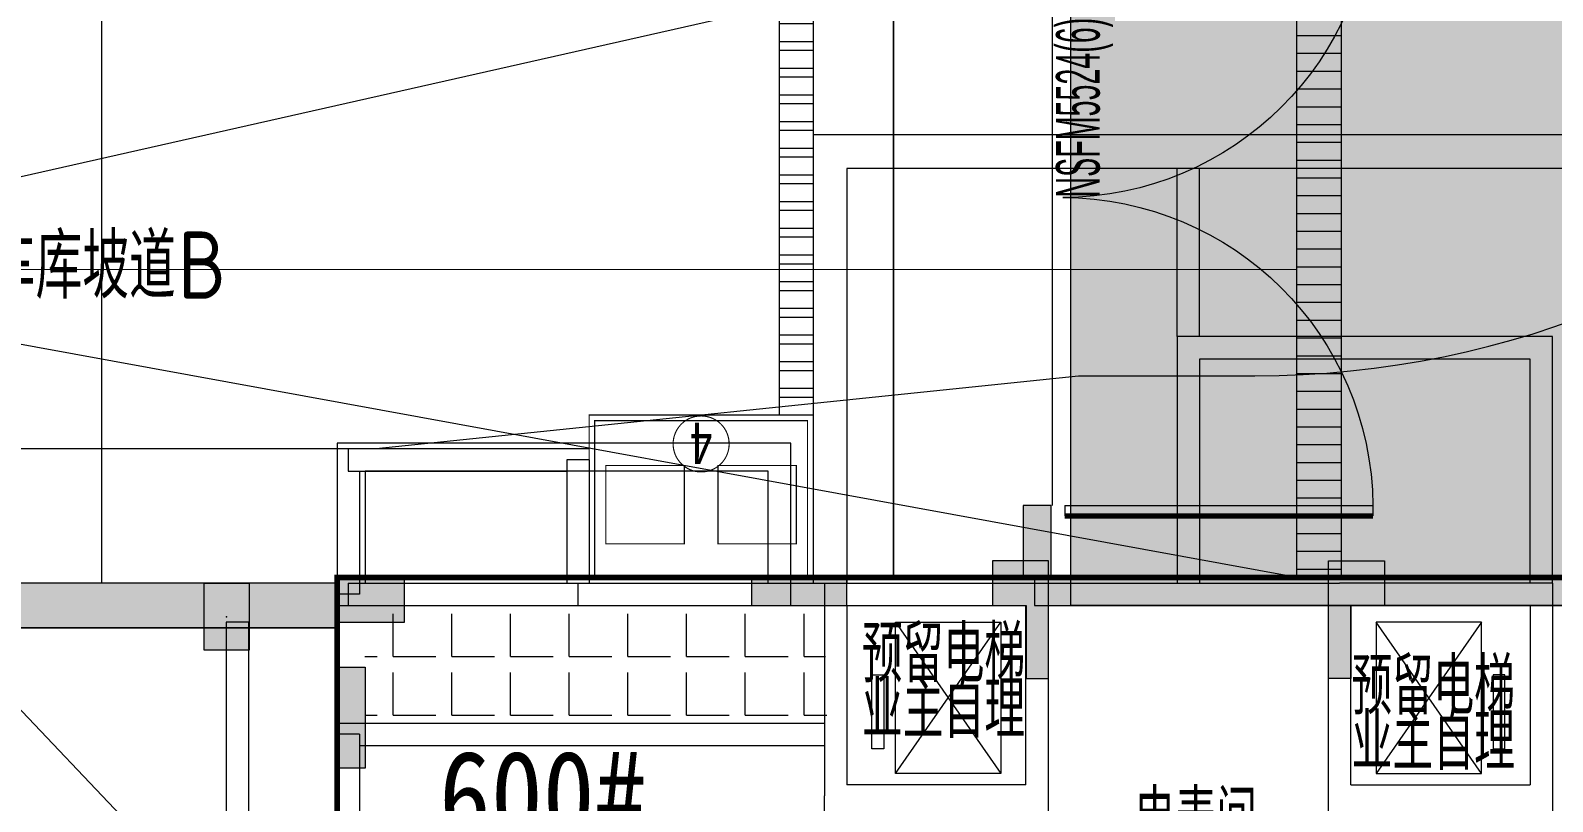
# Model space of a CAD drawing. Extents: x -264757 to 86229, y 4049843 to 4347093.
# Drawn here: x -84121 to -70533, y 4099708 to 4106591 of the extents above; entities that cross this region are included whole.
import ezdxf
from ezdxf.enums import TextEntityAlignment as Align

# ---------------------------------------------------------------- set-up
doc = ezdxf.new("R2010")
doc.units = 0
doc.header["$LTSCALE"] = 1000
doc.header["$MEASUREMENT"] = 0
doc.linetypes.add('CONTINOUS', pattern=[0])
doc.linetypes.add('DASH', pattern=[0.35, 0.25, -0.1])
doc.layers.add('0-大坑 @ 1', color=8, linetype='CONTINOUS')
doc.layers.add('AX-01DK-PB01$0$AX-03CK-02-PB01$0$AX-03CK-02-PB01$0$PUB_HATCH', color=8, linetype='Continuous')
doc.layers.add('AX-01DK-PB01$0$AX-03CK-02-PB01$0$人防$0$人防$0$WINDOW_TEXT', color=8, linetype='Continuous', plot=False)
doc.layers.add('无关图层', color=8, linetype='Continuous', lineweight=0)
doc.layers.add('车位归属楼栋范围线', color=7, linetype='Continuous', true_color=0x19e6c7)
doc.styles.add('AX-01DK-PB01$0$AX-03CK-02-PB01$0$人防$0$人防$0$_TCH_WINDOW', font='$ GAD E', dxfattribs={"width": 0.7, "bigfont": '$ GAD C'})
doc.styles.add('AX-01DK-PB01$0$Standard', font='gbenor.shx', dxfattribs={"bigfont": 'gbcbig.shx'})
doc.styles.add('AX-01DK-PB01$1$AX-001DK-01-PB01-02$0$Standard', font='gbenor.shx', dxfattribs={"bigfont": 'gbcbig.shx'})
doc.styles.add('AX-01DK-PB01$1$AX-001DK-01-PB01-02$0$黑体', font='simhei.ttf')
doc.styles.add('坑编号', font='', dxfattribs={"width": 0.8})
doc.styles.get('坑编号').set_extended_font_data('SimSun')

# ---------------------------------------------------------------- blocks, each defined once
blk = doc.blocks.new('AX-01DK-PB01-RFTC')
at = {"layer": '无关图层'}
h = blk.add_hatch(color=251, dxfattribs=at)
h.dxf.hatch_style = 1
h.paths.add_polyline_path([(19773, -61220), (19773, -62171), (18423, -62170), (18423, -70471), (12324, -70471), (12323, -62170), (7773, -62170), (7777, -120370), (8177, -120370), (8177, -120315), (14323, -119683), (14322, -126122), (25972, -126122), (25972, -124922), (26822, -124926), (26822, -122452), (33923, -122452), (33923, -124922), (34773, -124922), (34773, -126122), (41373, -126125), (41373, -124372), (41823, -124372), (41823, -122152), (41447, -122152), (41447, -120270), (48923, -120270), (48923, -123125), (49323, -123125), (49323, -124675), (51824, -124674), (51824, -124055), (54717, -124055), (54717, -125871), (56816, -125871), (56816, -116250), (55967, -116250), (55967, -111420), (63072, -111420), (63072, -103570), (62080, -103570), (62073, -94584), (64569, -94584), (64573, -65385), (66999, -65385), (67002, -52470), (67402, -52470), (67397, -31965), (65807, -31965), (65807, -26418), (68456, -26418), (68457, -17070), (67422, -17070), (67422, -13843), (60301, -13843), (60302, -3770), (55750, -3770), (55750, -12070), (49652, -12070), (49649, -9275), (45355, -9275), (45349, -3821), (40751, -3820), (40750, -12070), (34663, -12070), (34649, -3820), (25757, -3820), (25757, -12071), (19650, -12071), (19650, -3820), (10752, -3820), (10751, -12072), (4662, -12071), (4661, -3769), (4150, -3770), (100, -3769), (100, -23171), (-701, -23171), (-701, -29550), (100, -29550), (11250, -29550), (11250, -32020), (12100, -32020), (12100, -32970), (10750, -32970), (10754, -41272), (4647, -41271), (4650, -32970), (1953, -32970), (1953, -34670), (100, -34670), (100, -57801), (9743, -57801), (9743, -57272), (13567, -57272), (13567, -56751), (15417, -56751), (15416, -58750), (18923, -58750), (18923, -61220)])
h.paths.add_polyline_path([(41812, -58753), (48919, -58753), (48919, -61220), (49773, -61220), (49773, -62170), (48419, -62173), (48426, -70475), (42319, -70475), (42324, -67872), (39323, -67876), (39323, -62423), (41812, -62423)], flags=16)
h.paths.add_polyline_path([(33923, -58751), (33923, -61220), (34773, -61220), (34773, -62170), (33423, -62171), (33430, -70475), (27323, -70475), (27323, -62171), (26373, -62170), (26373, -60670), (26815, -60670), (26823, -58751), (31623, -58751), (31623, -58751)], flags=16)
h.paths.add_polyline_path([(40754, -41272), (34647, -41271), (34650, -32970), (33700, -32970), (33700, -31470), (34142, -31470), (34150, -29551), (38951, -29551), (38950, -29550), (41250, -29550), (41250, -32020), (42100, -32020), (42100, -32970), (40750, -32970)], flags=16)
h.paths.add_polyline_path([(49647, -41270), (49655, -38470), (45349, -38475), (45349, -33220), (49142, -33220), (49142, -29550), (56249, -29550), (56250, -32020), (57100, -32020), (57100, -32970), (55749, -32970), (55754, -41271)], flags=16)
h.paths.add_polyline_path([(25764, -41272), (19657, -41271), (19657, -32970), (19150, -32970), (19150, -29550), (26257, -29550), (26250, -32020), (27100, -32020), (27100, -32970), (25757, -32970)], flags=16)
h.paths.add_polyline_path([(41812, -87950), (48919, -87950), (48919, -90420), (49773, -90420), (49773, -91370), (48419, -91370), (48428, -99684), (41519, -99659), (41519, -97070), (39326, -97074), (39319, -91620), (41822, -91620)], flags=16)
h.paths.add_polyline_path([(33925, -87950), (33923, -90420), (34773, -90420), (34773, -91370), (33425, -91370), (33428, -99683), (26519, -99658), (26523, -95371), (27330, -95371), (27324, -91371), (26373, -91370), (26373, -89870), (26823, -89870), (26823, -87951), (31623, -87951), (31623, -87951)], flags=16)
h.paths.add_polyline_path([(18923, -87950), (18922, -90419), (19772, -90419), (19772, -91369), (18420, -91369), (18427, -99677), (11523, -99666), (11523, -95370), (12323, -95370), (12323, -91370), (10974, -91370), (10974, -90420), (11823, -90420), (11823, -87950)], flags=16)
h.paths.add_polyline_path([(62209, -60116), (64273, -60116), (64273, -55267), (62209, -55267)], flags=16)
h.paths.add_polyline_path([(59799, -89432), (61752, -89432), (61752, -84521), (59799, -84521)], flags=16)
blk.add_lwpolyline([(41447, -120270), (41447, -122152), (41823, -122152), (41823, -124372), (41373, -124372), (41373, -126125), (34773, -126122), (34773, -124922), (33923, -124922), (33923, -122452), (26822, -122452), (26822, -124926), (25972, -124922), (25972, -126122), (14322, -126122), (14323, -119683)], dxfattribs=at)
blk = doc.blocks.new('*U96')
at = {"layer": '无关图层', "const_width": 10}
for points in [[(1000, 0), (-1000, 0), (-1000, 1500), (1000, 1500)], [(950, 50), (-950, 50), (-950, 1450), (950, 1450)], [(-150, 1050), (-850, 1050), (-850, 350), (-150, 350)], [(850, 1050), (150, 1050), (150, 350), (850, 350)]]:
    blk.add_lwpolyline(points, close=True, dxfattribs=at)
blk.add_lwpolyline([(0, 1492, 0.098491), (-96, 1473, 0.098491), (-177, 1419, 0.098491), (-231, 1338, 0.098491), (-250, 1242, 0.098491), (-231, 1146, 0.098491), (-177, 1065, 0.098491), (-96, 1011, 0.098491), (0, 992, 0.098491), (96, 1011, 0.098491), (177, 1065, 0.098491), (231, 1146, 0.098491), (250, 1242, 0.098491), (231, 1338, 0.098491), (177, 1419, 0.098491), (96, 1473, 0.098491)], format="xyb", close=True, dxfattribs=at)
at = {"layer": '无关图层', "style": '坑编号', "width": 0.8}
blk.add_attdef('X', text='', height=380, dxfattribs=at).set_placement((0, 1242), align=Align.MIDDLE_CENTER)
blk = doc.blocks.new('*U194')
at = {"layer": '无关图层'}
ref = blk.add_blockref('*U96', (22656, 37850), dxfattribs=dict(at, xscale=-1))
ref.add_attrib('X', '4', dxfattribs={"layer": '0-大坑 @ 1', "color": 0, "height": 380, "rotation": 180, "style": '坑编号', "width": 0.8}).set_placement((22656, 39092), align=Align.MIDDLE_CENTER)
blk = doc.blocks.new('A$C7ebc1ba0')
at = {"layer": '车位归属楼栋范围线'}
blk.add_blockref('*U194', (0, 0), dxfattribs=at)
blk = doc.blocks.new('SX-CK-PB001-WNC$1$20211103.13313888')
at = {"layer": '无关图层'}
h = blk.add_hatch(color=256, dxfattribs=at)
h.dxf.hatch_style = 1
h.paths.add_polyline_path([(0, 600), (400, 600), (400, 0), (0, 0)])
blk.add_lwpolyline([(0, 600), (400, 600), (400, 0), (0, 0)], close=True, dxfattribs=at)
blk.add_point((200, 300), dxfattribs=at)
blk = doc.blocks.new('AX-01DK-PB01$0$AX-03CK-02-PB01$0$人防$0$人防$0$$U_DORLIB2D$00000002')
at = {"layer": '无关图层'}
for p, q in [((-0.5, 0.545), (-0.5167, 0.545)), ((-0.5, 0.045), (-0.5, 0.545)), ((0.5, 0.045), (0.5, 0.545)), ((0.5, 0.545), (0.5167, 0.545)), ((-0.5, 0.045), (-0.5167, 0.045)), ((-0.5, 0.025), (0.5, 0.025)), ((0.5, 0.045), (0.5167, 0.045))]:
    blk.add_line(p, q, dxfattribs=at)
at = {"layer": '无关图层', "const_width": 0.00833}
for points in [[(-0.5167, 0.045), (-0.5167, 0.545)], [(0.5167, 0.045), (0.5167, 0.545)]]:
    blk.add_lwpolyline(points, dxfattribs=at)
at = {"layer": '无关图层'}
for centre, start, end in [((-0.5042, 0.0408), 0.0945, 89.5248), ((0.5042, 0.0408), 90.4752, 179.9055)]:
    blk.add_arc(centre, 0.5042, start, end, dxfattribs=at)

msp = doc.modelspace()

# ---------------------------------------------------------------- hatches: boundary and pattern name
at = {"layer": 'AX-01DK-PB01$0$AX-03CK-02-PB01$0$AX-03CK-02-PB01$0$PUB_HATCH'}
for points in [[(-75009.6, 4101706.5), (-75009.6, 4102349), (-75259.6, 4102349), (-75259.6, 4101706.5), (-75134.6, 4101623.2)], [(-75158.3, 4101456.5), (-75134.6, 4101456.5), (-75134.6, 4101623.2), (-75259.6, 4101706.5), (-75158.3, 4101706.5)], [(-75134.6, 4101623.2), (-75134.6, 4101456.5), (-63184.2, 4101456.5), (-63434.2, 4101706.5), (-75009.6, 4101706.5)]]:
    msp.add_hatch(color=256, dxfattribs=at).paths.add_polyline_path(points)
at = {"layer": '无关图层'}
h = msp.add_hatch(dxfattribs=at)
h.set_pattern_fill('ANSI32', color=256, scale=50, angle=-45)
h.set_pattern_definition([(360, (-630893.1, 4707520.6), (6e-14, 238.125), []), (360, (-630813.73, 4707441.23), (6e-14, 238.125), [])])
h.paths.add_polyline_path([(-77133.8, 4107655.1), (-77133.8, 4103158), (-77433.8, 4103158), (-77433.8, 4107625.7)])
h = msp.add_hatch(color=256, dxfattribs=at)
h.dxf.hatch_style = 1
h.paths.add_polyline_path([(-75533.3, 4101856.5), (-75533.3, 4101456.5), (-75233.3, 4101456.5), (-75233.3, 4100806.5), (-75033.3, 4100806.5), (-75033.3, 4101856.5)])
for points in [[(-75233.3, 4101456.5), (-75233.3, 4100806.5), (-75033.3, 4100806.5), (-75033.3, 4101856.5), (-75533.3, 4101856.5), (-75533.3, 4101456.5)], [(-72333.7, 4101456.5), (-72333.7, 4100806.5), (-72533.7, 4100806.5), (-72533.7, 4101856.5), (-72033.7, 4101856.5), (-72033.7, 4101456.5)], [(-81384, 4101658), (-89772.7, 4101658), (-89526.9, 4101258), (-81384, 4101258)], [(-80783.7, 4101706.5), (-80783.7, 4101306.5), (-81133.7, 4101306.5), (-81133.7, 4101306.5), (-81383.7, 4101306.5), (-81383.7, 4101706.5)], [(-77683.3, 4101706.5), (-77683.3, 4101456.5), (-76833.3, 4101456.5), (-76833.3, 4101706.5)], [(-81133.7, 4100006.5), (-81383.7, 4100006.5), (-81383.7, 4100406.5), (-81133.7, 4100406.5)]]:
    msp.add_hatch(color=256, dxfattribs=at).paths.add_polyline_path(points)
h = msp.add_hatch(color=256, dxfattribs=at)
h.dxf.hatch_style = 1
h.paths.add_polyline_path([(-72033.7, 4101856.5), (-72033.7, 4101456.5), (-72333.7, 4101456.5), (-72333.7, 4100806.5), (-72533.7, 4100806.5), (-72533.7, 4101856.5)])
h = msp.add_hatch(dxfattribs=at)
h.set_pattern_fill('钢筋混凝土', color=256, scale=100)
h.set_pattern_definition([(45, (-4e-05, 0.0001), (-176.776695, 176.776695), []), (50, (-4e-05, 0.0001), (717.26018, -62.752135), [75, -825]), (355, (-4e-05, 0.0001), (-138.75133, 752.19213), [60, -660]), (100.4514, (59.8, -5.2), (578.50938, 689.43954), [63.74019, -701.14211]), (46.1842, (-4e-05, 200), (1067.24105, -165.51901), [112.5, -1237.5]), (96.6356, (88.9, 186.2), (934.6627, 974.11787), [95.6103, -1051.713]), (351.1842, (-4e-05, 200), (934.66195, 974.1186), [90, -990]), (21, (100, 150), (596.90705, -402.61889), [75, -825]), (326, (100, 150), (243.31533, 725.15005), [60, -660]), (71.4514, (149.74, 116.45), (840.22263, 322.5305), [63.74019, -701.14211]), (37.5, (-4e-05, 0.0001), (12.159855, 332.893854), [0, -652, 0, -670, 0, -662.5]), (7.5, (-4e-05, 0.0001), (263.069537, 394.411712), [0, -382, 0, -637, 0, -252.5]), (327.5, (-223, 0.0001), (533.822436, -22.554872), [0, -250, 0, -780, 0, -1035]), (317.5, (-323, 0.0001), (583.18617, 100.10498), [0, -325, 0, -518, 0, -735])])
h.paths.add_polyline_path([(-91973.1, 4084248), (-95229.6, 4084248), (-95229.6, 4089648), (-91979.6, 4089648), (-91979.6, 4096413.4), (-89526.9, 4101258), (-81384, 4101258), (-81384, 4101658), (-89772.7, 4101658), (-92279.6, 4096706.4), (-92279.6, 4089948), (-95529.6, 4089948), (-95529.6, 4083948), (-92273.1, 4083948), (-92273.1, 4074908), (-91973.1, 4074908)])
h = msp.add_hatch(color=256, dxfattribs=at)
h.dxf.hatch_style = 1
h.paths.add_polyline_path([(-80783.7, 4101706.5), (-80783.7, 4101306.5), (-81133.7, 4101306.5), (-81133.7, 4101306.5), (-81383.7, 4101306.5), (-81383.7, 4101706.5)])
h = msp.add_hatch(color=256, dxfattribs=at)
h.dxf.hatch_style = 1
h.paths.add_polyline_path([(-77683.3, 4101706.5), (-77683.3, 4101456.5), (-76833.3, 4101456.5), (-76833.3, 4101706.5)])
h = msp.add_hatch(color=256, dxfattribs=at)
h.dxf.hatch_style = 1
h.paths.add_polyline_path([(-81383.7, 4100906.5), (-81133.7, 4100906.5), (-81133.7, 4100006.5), (-81383.7, 4100006.5)])

# ---------------------------------------------------------------- linework, layer by layer
for p, q in [((-97871.6, 4114904.4), (-77633.8, 4093608)), ((-72817.6, 4108508.4), (-72817.6, 4101708)), ((-72817.6, 4108508.4), (-72817.6, 4101706.5)), ((-72417.6, 4101706.5), (-72417.6, 4108508.4)), ((-87884, 4104458), (-72812.6, 4107858.4)), ((-76417.7, 4101708), (-76417.7, 4107710.4)), ((-76412.8, 4101709), (-76412.8, 4107732.6)), ((-83484.7, 4101658), (-83484.7, 4107208)), ((-72417.6, 4106542.2), (-72817.6, 4106542.2)), ((-72417.6, 4106383.4), (-72817.6, 4106383.4)), ((-72417.6, 4106224.7), (-72817.6, 4106224.7)), ((-72417.6, 4106065.9), (-72817.6, 4106065.9)), ((-72417.6, 4105907.2), (-72817.6, 4105907.2)), ((-72417.6, 4105748.4), (-72817.6, 4105748.4)), ((-72417.6, 4105589.7), (-72817.6, 4105589.7)), ((-72417.6, 4105430.9), (-72817.6, 4105430.9)), ((-72417.6, 4105272.2), (-72817.6, 4105272.2)), ((-72417.6, 4105113.4), (-72817.6, 4105113.4)), ((-72417.6, 4104954.7), (-72817.6, 4104954.7)), ((-72417.6, 4104795.9), (-72817.6, 4104795.9)), ((-72417.6, 4104637.2), (-72817.6, 4104637.2)), ((-72812.6, 4104453.1), (-87884, 4104458)), ((-72812.6, 4101708), (-87884, 4104458)), ((-72417.6, 4104478.4), (-72817.6, 4104478.4)), ((-72417.6, 4104319.7), (-72817.6, 4104319.7)), ((-72417.6, 4104160.9), (-72817.6, 4104160.9)), ((-72417.6, 4104002.2), (-72817.6, 4104002.2)), ((-72417.6, 4103843.4), (-72817.6, 4103843.4)), ((-72417.6, 4103684.7), (-72817.6, 4103684.7)), ((-81036, 4102858), (-74765.2, 4103508.4)), ((-74765.2, 4103508.4), (-73189.6, 4103508.4)), ((-72417.6, 4103525.9), (-72817.6, 4103525.9)), ((-72417.6, 4103367.2), (-72817.6, 4103367.2)), ((-72417.6, 4103208.4), (-72817.6, 4103208.4)), ((-72417.6, 4103049.7), (-72817.6, 4103049.7)), ((-72417.6, 4102890.9), (-72817.6, 4102890.9)), ((-89084.7, 4102858), (-81036, 4102858)), ((-81383.4, 4102858), (-81383.4, 4101558)), ((-81283.4, 4102858), (-79133.8, 4102858)), ((-81283.4, 4102858), (-81283.4, 4102658)), ((-79333.8, 4102758), (-79333.8, 4101658)), ((-79133.8, 4102758), (-79333.8, 4102758)), ((-79133.8, 4102758), (-79133.8, 4101658)), ((-72417.6, 4102732.2), (-72817.6, 4102732.2)), ((-81283.4, 4102658), (-79333.8, 4102658)), ((-81183.4, 4102658), (-81183.4, 4101558)), ((-72417.6, 4102573.4), (-72817.6, 4102573.4)), ((-75009.6, 4102349), (-75259.6, 4102349)), ((-75259.6, 4102349), (-75259.6, 4101706.5)), ((-75009.6, 4101706.5), (-75009.6, 4102349)), ((-72417.6, 4102414.7), (-72817.6, 4102414.7)), ((-72417.6, 4102255.9), (-72817.6, 4102255.9)), ((-72417.6, 4102097.2), (-72817.6, 4102097.2)), ((-72417.6, 4101938.4), (-72817.6, 4101938.4)), ((-81384, 4101658), (-89772.7, 4101658)), ((-81383.4, 4101658), (-89084.7, 4101665.8)), ((-81384, 4101658), (-81383.4, 4101658)), ((-81384, 4101658), (-81384, 4101458)), ((-81384, 4101258), (-81384, 4101658)), ((-72817.6, 4101708), (-81383.4, 4101708)), ((-81383.4, 4101708), (-81383.4, 4101658)), ((-81283.4, 4101658), (-79233.8, 4101658)), ((-81283.4, 4101658), (-81283.4, 4101458)), ((-79233.8, 4101658), (-77033.4, 4101658)), ((-79233.8, 4101658), (-79233.8, 4101458)), ((-77033.8, 4101658), (-77033.8, 4099758)), ((-77033.8, 4101658), (-75133.8, 4101658)), ((-77033.4, 4101658), (-77033.4, 4101458)), ((-75158.3, 4101706.5), (-75259.6, 4101706.5)), ((-75158.3, 4101706.5), (-75158.3, 4101456.5)), ((-75133.8, 4101658), (-72433.8, 4101658)), ((-75009.6, 4101706.5), (-63434.2, 4101706.5)), ((-72417.6, 4101779.7), (-72817.6, 4101779.7)), ((-72817.6, 4101706.5), (-72417.6, 4101706.5)), ((-70533.4, 4101658), (-72433.8, 4101658)), ((-70533.4, 4101658), (-70533.4, 4099758)), ((-81183.4, 4101558), (-81383.4, 4101558)), ((-81384, 4101458), (-81283.4, 4101458)), ((-81283.4, 4101458), (-79233.8, 4101458)), ((-80882.4, 4101003.1), (-80882.4, 4101384.1)), ((-80358.5, 4101003.1), (-80358.5, 4101384.1)), ((-79834.6, 4101003.1), (-79834.6, 4101384.1)), ((-79310.7, 4101003.1), (-79310.7, 4101384.1)), ((-79233.8, 4101458), (-77033.4, 4101458)), ((-78786.9, 4101003.1), (-78786.9, 4101384.1)), ((-78263, 4101003.1), (-78263, 4101384.1)), ((-77739.1, 4101003.1), (-77739.1, 4101384.1)), ((-77215.2, 4101003.1), (-77215.2, 4101384.1)), ((-76833.8, 4101458), (-76833.8, 4099858)), ((-76833.8, 4101458), (-75233.8, 4101458)), ((-75233.8, 4099858), (-75233.8, 4101458)), ((-75158.3, 4101456.5), (-75134.6, 4101456.5)), ((-75134.6, 4101456.5), (-63184.2, 4101456.5)), ((-75033.8, 4099758), (-75033.8, 4101458)), ((-75033.8, 4101458), (-72533.8, 4101458)), ((-72533.8, 4099758), (-72533.8, 4101458)), ((-72333.8, 4099858), (-72333.8, 4101458)), ((-70733.4, 4101458), (-72333.8, 4101458)), ((-70733.4, 4101458), (-70733.4, 4099858)), ((-81384, 4101258), (-89526.9, 4101258)), ((-82373.4, 4101308), (-82373.4, 4095707.5)), ((-82173.4, 4101308), (-82373.4, 4101308)), ((-82173.4, 4101308), (-82173.4, 4095807.5)), ((-81135.3, 4101003.1), (-81025.2, 4101003.1)), ((-80882.4, 4101003.1), (-80501.4, 4101003.1)), ((-80358.5, 4101003.1), (-79977.5, 4101003.1)), ((-79834.6, 4101003.1), (-79453.6, 4101003.1)), ((-79310.7, 4101003.1), (-78929.7, 4101003.1)), ((-78786.9, 4101003.1), (-78405.9, 4101003.1)), ((-78263, 4101003.1), (-77882, 4101003.1)), ((-77739.1, 4101003.1), (-77358.1, 4101003.1)), ((-77215.2, 4101003.1), (-77022.5, 4101003.1)), ((-80882.4, 4100479.3), (-80882.4, 4100860.3)), ((-80358.5, 4100479.3), (-80358.5, 4100860.3)), ((-79834.6, 4100479.3), (-79834.6, 4100860.3)), ((-79310.7, 4100479.3), (-79310.7, 4100860.3)), ((-78786.9, 4100479.3), (-78786.9, 4100860.3)), ((-78263, 4100479.3), (-78263, 4100860.3)), ((-77739.1, 4100479.3), (-77739.1, 4100860.3)), ((-77215.2, 4100479.3), (-77215.2, 4100860.3)), ((-81123.2, 4100479.3), (-81025.2, 4100479.3)), ((-80882.4, 4100479.3), (-80501.4, 4100479.3)), ((-80358.5, 4100479.3), (-79977.5, 4100479.3)), ((-79834.6, 4100479.3), (-79453.6, 4100479.3)), ((-79310.7, 4100479.3), (-78929.7, 4100479.3)), ((-78786.9, 4100479.3), (-78405.9, 4100479.3)), ((-78263, 4100479.3), (-77882, 4100479.3)), ((-77739.1, 4100479.3), (-77358.1, 4100479.3)), ((-77215.2, 4100479.3), (-77010.4, 4100479.3)), ((-81383.4, 4100408), (-77033.8, 4100408)), ((-81383.4, 4100308), (-81383.4, 4094208)), ((-81183.4, 4100308), (-81383.4, 4100308)), ((-81183.4, 4100308), (-81183.4, 4094208)), ((-77033.8, 4100408), (-77033.8, 4100208)), ((-81183.4, 4100208), (-77033.8, 4100208)), ((-77033.8, 4097908), (-77033.8, 4099758)), ((-75233.8, 4099858), (-76833.8, 4099858)), ((-75033.8, 4097908), (-75033.8, 4099758)), ((-72533.8, 4097908), (-72533.8, 4099758)), ((-72333.8, 4099858), (-70733.4, 4099858)), ((-70533.4, 4099758), (-70533.4, 4097908))]:
    msp.add_line(p, q, dxfattribs=at)
for points in [[(-77133.8, 4107655.1), (-77133.8, 4103158), (-77433.8, 4103158), (-77433.8, 4107625.7), (-77133.8, 4107655.1)], [(-68733.4, 4101658), (-68733.4, 4105658), (-77133.8, 4105658), (-77133.8, 4101658)], [(-69033.4, 4101658), (-69033.4, 4105358), (-76833.8, 4105358), (-76833.8, 4101658)], [(-73883.6, 4103858), (-73883.5, 4105358)], [(-73683.6, 4103858), (-73683.5, 4105358)], [(-70533.4, 4101658), (-70533.4, 4103858), (-73883.7, 4103858), (-73883.7, 4101658)], [(-70733.4, 4101658), (-70733.4, 4103658), (-73683.7, 4103658), (-73683.7, 4101658)], [(-81383.7, 4101456.4), (-77334.2, 4101458), (-77334.2, 4102908), (-81383.8, 4102908), (-81383.7, 4101456.4)], [(-76398.8, 4099958), (-75458.8, 4101308)], [(-76398.8, 4101308), (-75458.8, 4099958)], [(-71168.8, 4099958), (-72108.8, 4101308)], [(-71168.8, 4101308), (-72108.8, 4099958)]]:
    msp.add_lwpolyline(points, dxfattribs=at)
for points in [[(-77534.2, 4101658), (-77534.2, 4102658), (-81133.8, 4102658), (-81133.8, 4101658)], [(-75533.3, 4101856.5), (-75533.3, 4101456.5), (-75233.3, 4101456.5), (-75233.3, 4100806.5), (-75033.3, 4100806.5), (-75033.3, 4101856.5)], [(-75233.3, 4101456.5), (-75233.3, 4100806.5), (-75033.3, 4100806.5), (-75033.3, 4101856.5), (-75533.3, 4101856.5), (-75533.3, 4101456.5)], [(-72033.7, 4101856.5), (-72033.7, 4101456.5), (-72333.7, 4101456.5), (-72333.7, 4100806.5), (-72533.7, 4100806.5), (-72533.7, 4101856.5)], [(-72333.7, 4101456.5), (-72333.7, 4100806.5), (-72533.7, 4100806.5), (-72533.7, 4101856.5), (-72033.7, 4101856.5), (-72033.7, 4101456.5)], [(-91973.1, 4084248), (-95229.6, 4084248), (-95229.6, 4089648), (-91979.6, 4089648), (-91979.6, 4096413.4), (-89526.9, 4101258), (-81384, 4101258), (-81384, 4101658), (-89772.7, 4101658), (-92279.6, 4096706.4), (-92279.6, 4089948), (-95529.6, 4089948), (-95529.6, 4083948), (-92273.1, 4083948), (-92273.1, 4074908), (-91973.1, 4074908)], [(-80783.7, 4101706.5), (-80783.7, 4101306.5), (-81133.7, 4101306.5), (-81133.7, 4101306.5), (-81383.7, 4101306.5), (-81383.7, 4101706.5)], [(-80783.7, 4101706.5), (-80783.7, 4101306.5), (-81133.7, 4101306.5), (-81133.7, 4101306.5), (-81383.7, 4101306.5), (-81383.7, 4101706.5)], [(-77683.3, 4101706.5), (-77683.3, 4101456.5), (-76833.3, 4101456.5), (-76833.3, 4101706.5)], [(-76398.8, 4101308), (-75458.8, 4101308), (-75458.8, 4099958), (-76398.8, 4099958)], [(-71168.8, 4101308), (-72108.8, 4101308), (-72108.8, 4099958), (-71168.8, 4099958)], [(-81383.7, 4100906.5), (-81133.7, 4100906.5), (-81133.7, 4100006.5), (-81383.7, 4100006.5)], [(-76608.8, 4100838), (-76503.8, 4100838), (-76503.8, 4100178), (-76608.8, 4100178)], [(-70958.8, 4100838), (-71063.8, 4100838), (-71063.8, 4100178), (-70958.8, 4100178)], [(-81133.7, 4100006.5), (-81383.7, 4100006.5), (-81383.7, 4100406.5), (-81133.7, 4100406.5)]]:
    msp.add_lwpolyline(points, close=True, dxfattribs=at)
at = {"layer": '无关图层', "ltscale": 0.5}
msp.add_lwpolyline([(-77683.3, 4101706.5), (-77683.3, 4101456.5), (-76833.3, 4101456.5), (-76833.3, 4101706.5)], close=True, dxfattribs=at)
at = {"layer": '无关图层'}
msp.add_arc((-73189.6, 4111858.4), 8350, 270, 0, dxfattribs=at)
at = {"layer": '车位归属楼栋范围线', "linetype": 'DASH', "ltscale": 5, "const_width": 50}
msp.add_lwpolyline([(-92251.6, 4088108), (-81387.5, 4088108), (-81379.6, 4093406.5), (-81383.3, 4093408), (-81383.3, 4101708), (-63434.2, 4101708), (-63434.2, 4102906.5), (-62583.8, 4102906.5), (-62583.8, 4105426.9), (-63389.6, 4105426.9), (-63389.6, 4117008), (-69689.6, 4117008), (-69689.6, 4111378), (-81083.6, 4111378), (-81083.6, 4129158.4)], dxfattribs=at)

# ---------------------------------------------------------------- block references
at = {"layer": '无关图层'}
for name, p in [('AX-01DK-PB01-RFTC', (-89156.8, 4227579.4)), ('A$C7ebc1ba0', (-100789.6, 4063808)), ('SX-CK-PB001-WNC$1$20211103.13313888', (-82569.6, 4101058))]:
    msp.add_blockref(name, p, dxfattribs=at)
ref = msp.add_blockref('AX-01DK-PB01$0$AX-03CK-02-PB01$0$人防$0$人防$0$$U_DORLIB2D$00000002', (-75134.6, 4105099), dxfattribs=dict(at, xscale=-5500, yscale=5500, zscale=250, rotation=270.0000208892157))
ref.add_attrib('A', 'NSFM5524(6)', (-74575.8, 4105099), dxfattribs={"layer": 'AX-01DK-PB01$0$AX-03CK-02-PB01$0$人防$0$人防$0$WINDOW_TEXT', "height": 390, "rotation": 90.00002, "style": 'AX-01DK-PB01$0$AX-03CK-02-PB01$0$人防$0$人防$0$_TCH_WINDOW', "width": 0.49})

# ---------------------------------------------------------------- texts
for s, height, style, p in [('车库坡道', 578.72, 'AX-01DK-PB01$1$AX-001DK-01-PB01-02$0$Standard', (-84491, 4104197)), ('B', 600, 'AX-01DK-PB01$1$AX-001DK-01-PB01-02$0$Standard', (-82805.8, 4104197)), ('预留电梯', 506.38, 'AX-01DK-PB01$0$Standard', (-76699.4, 4100771.2)), ('预留电梯', 506.38, 'AX-01DK-PB01$0$Standard', (-72327.4, 4100484.6)), ('业主自理', 506.38, 'AX-01DK-PB01$0$Standard', (-76699.4, 4100276.8)), ('业主自理', 506.38, 'AX-01DK-PB01$0$Standard', (-72327.4, 4099990.2)), ('电表间', 506.38, 'AX-01DK-PB01$0$Standard', (-74265.2, 4099306.3))]:
    msp.add_text(s, height=height, dxfattribs=dict(at, style=style)).set_placement(p)
at = {"layer": '无关图层', "style": 'AX-01DK-PB01$1$AX-001DK-01-PB01-02$0$黑体', "width": 0.85}
msp.add_text('600#', height=800, dxfattribs=at).set_placement((-80472.6, 4099361.5))

doc.saveas('drawing.dxf')
